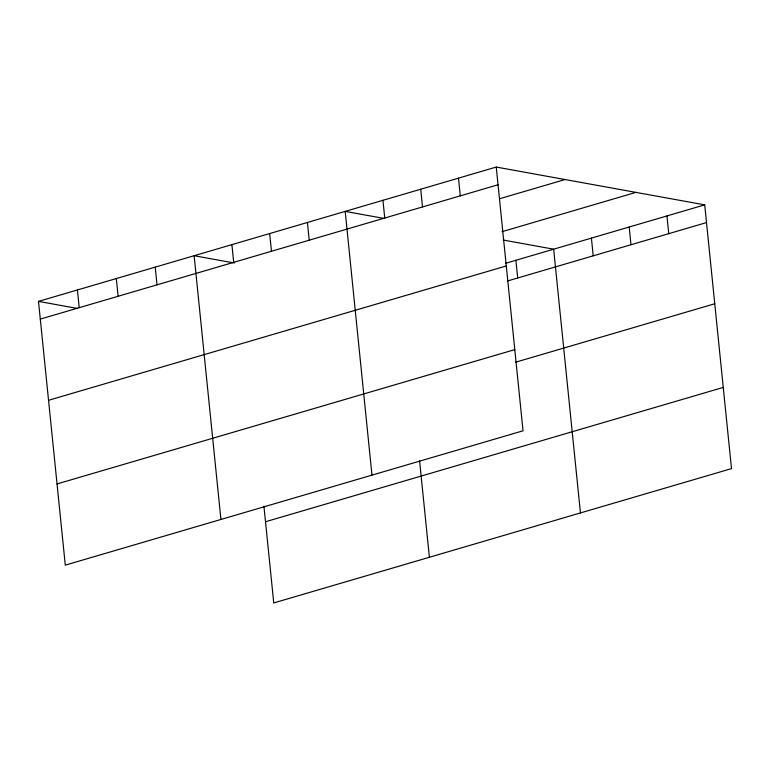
<?xml version="1.0" encoding="UTF-8"?>
<svg xmlns="http://www.w3.org/2000/svg" width="770" height="770" viewBox="0 0 770 770"><rect width="100%" height="100%" fill="white"/><g stroke="black" fill="none" stroke-linecap="round" stroke-linejoin="round"><path stroke-width="1.16" d="M496.246 167.061L523.032 430.805L65.286 565.141L38.5 301.388L496.246 167.061L704.714 204.859L731.5 468.612L273.754 602.939L263.927 506.217M40.3 319.098L498.046 184.771M499.807 198.679L565.036 179.535M502.03 231.683L635.914 192.385M505.592 263.302L704.714 204.859M48.548 400.294L506.294 265.958M507.392 281.012L706.504 222.578M57.047 483.945L514.784 349.619M515.64 362.198L714.753 303.765M265.506 521.752L723.251 387.416M384.172 218.459L345.191 211.384L371.977 475.138M503.205 240.048L553.649 249.191L580.445 512.945M234.263 262.994L194.136 255.717L220.923 519.461M38.5 301.388L77.481 308.462M666.945 215.947L668.745 233.656M629.186 227.025L630.976 244.745M591.418 238.113L593.218 255.823M515.89 260.27L517.69 277.989M458.477 178.14L460.277 195.85M420.718 189.218L422.518 206.938M419.563 460.547L429.391 557.268M382.95 200.306L384.75 218.016M307.422 222.472L309.222 240.182M269.664 233.551L271.464 251.261M231.895 244.629L233.695 262.349M155.222 267.132L157.022 284.842M116.318 278.547L118.118 296.267M77.404 289.972L79.204 307.682"/></g></svg>
